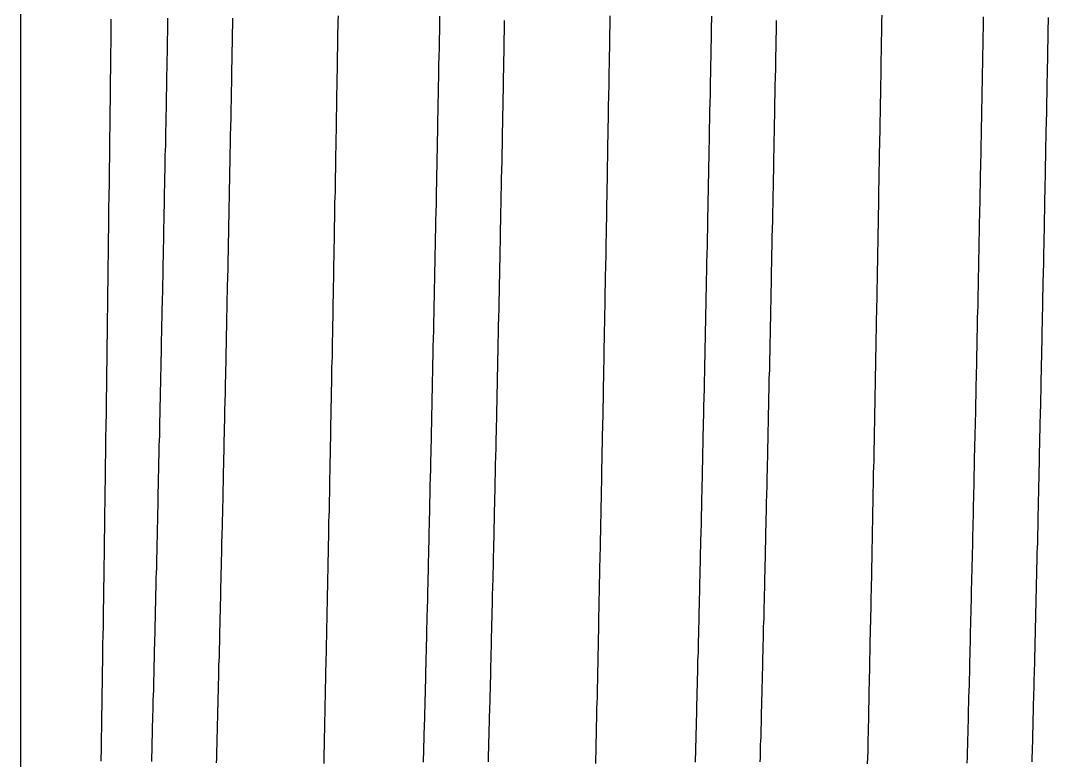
# Model space of a CAD drawing. Header units: millimetres. Extents: x 0 to 3800, y -67 to 2530.
# Drawn here: x 2223.99 to 2229.81, y 1452.78 to 1456.97 of the extents above; entities that cross this region are included whole.
import ezdxf

# ---------------------------------------------------------------- set-up
doc = ezdxf.new("R2010")
doc.units = ezdxf.units.MM
doc.layers.add('내부선 및 부속', color=4, linetype='Continuous')

msp = doc.modelspace()

# ---------------------------------------------------------------- linework, layer by layer
at = {"layer": '내부선 및 부속', "linetype": 'Continuous'}
msp.add_line((2223.9926, 1480.41), (2223.9926, 1449.6136), dxfattribs=at)
at = {"layer": '내부선 및 부속', "linetype": 'Continuous', "flags": 128}
for points in [[(2228.7906, 1452.7588), (2228.7916, 1452.7938), (2228.7926, 1452.8298), (2228.7926, 1452.8648), (2228.7936, 1452.8998), (2228.7946, 1452.9348), (2228.7956, 1452.9698), (2228.7966, 1453.0048), (2228.7966, 1453.0398), (2228.7976, 1453.0748), (2228.7986, 1453.1098), (2228.7996, 1453.1448), (2228.7996, 1453.1798), (2228.8006, 1453.2148), (2228.8016, 1453.2498), (2228.8026, 1453.2848), (2228.8026, 1453.3198), (2228.8036, 1453.3548), (2228.8046, 1453.3898), (2228.8056, 1453.4248), (2228.8056, 1453.4598), (2228.8066, 1453.4948), (2228.8076, 1453.5298), (2228.8086, 1453.5648), (2228.8086, 1453.5998), (2228.8096, 1453.6348), (2228.8106, 1453.6698), (2228.8106, 1453.7058), (2228.8116, 1453.7408), (2228.8126, 1453.7758), (2228.8136, 1453.8108), (2228.8136, 1453.8458), (2228.8146, 1453.8808), (2228.8156, 1453.9158), (2228.8156, 1453.9508), (2228.8166, 1453.9858), (2228.8176, 1454.0208), (2228.8186, 1454.0558), (2228.8186, 1454.0908), (2228.8196, 1454.1258), (2228.8206, 1454.1608), (2228.8206, 1454.1958), (2228.8216, 1454.2308), (2228.8226, 1454.2658), (2228.8226, 1454.3008), (2228.8236, 1454.3358), (2228.8246, 1454.3708), (2228.8246, 1454.4058), (2228.8256, 1454.4408), (2228.8266, 1454.4758), (2228.8276, 1454.5108), (2228.8276, 1454.5458), (2228.8286, 1454.5818), (2228.8296, 1454.6168), (2228.8296, 1454.6518), (2228.8306, 1454.6868), (2228.8316, 1454.7218), (2228.8316, 1454.7568), (2228.8326, 1454.7918), (2228.8336, 1454.8268), (2228.8336, 1454.8618), (2228.8346, 1454.8968), (2228.8356, 1454.9318), (2228.8356, 1454.9668), (2228.8366, 1455.0018), (2228.8376, 1455.0368), (2228.8376, 1455.0718), (2228.8386, 1455.1068), (2228.8396, 1455.1418), (2228.8396, 1455.1768), (2228.8406, 1455.2118), (2228.8406, 1455.2468), (2228.8416, 1455.2818), (2228.8426, 1455.3168), (2228.8426, 1455.3518), (2228.8436, 1455.3868), (2228.8446, 1455.4228), (2228.8446, 1455.4578), (2228.8456, 1455.4928), (2228.8466, 1455.5278), (2228.8466, 1455.5628), (2228.8476, 1455.5978), (2228.8476, 1455.5978), (2228.8486, 1455.6328), (2228.8486, 1455.6678), (2228.8496, 1455.7028), (2228.8496, 1455.7378), (2228.8506, 1455.7728), (2228.8516, 1455.8078), (2228.8516, 1455.8428), (2228.8526, 1455.8778), (2228.8536, 1455.9128), (2228.8536, 1455.9478), (2228.8546, 1455.9828), (2228.8546, 1456.0178), (2228.8556, 1456.0528), (2228.8566, 1456.0878), (2228.8566, 1456.1228), (2228.8576, 1456.1578), (2228.8586, 1456.1928), (2228.8586, 1456.2278), (2228.8596, 1456.2638), (2228.8596, 1456.2988), (2228.8606, 1456.3338), (2228.8616, 1456.3688), (2228.8616, 1456.4038), (2228.8626, 1456.4388), (2228.8636, 1456.4738), (2228.8636, 1456.5088), (2228.8646, 1456.5438), (2228.8646, 1456.5788), (2228.8656, 1456.6138), (2228.8666, 1456.6488), (2228.8666, 1456.6838), (2228.8676, 1456.7188), (2228.8676, 1456.7538), (2228.8686, 1456.7888), (2228.8696, 1456.8238), (2228.8696, 1456.8588), (2228.8706, 1456.8938), (2228.8706, 1456.9288), (2228.8716, 1456.9638), (2228.8726, 1456.9988)], [(2224.5046, 1456.9768), (2224.5046, 1456.9518), (2224.5046, 1456.9268), (2224.5036, 1456.9018), (2224.5036, 1456.8768), (2224.5036, 1456.8518), (2224.5036, 1456.8268), (2224.5026, 1456.8018), (2224.5026, 1456.7768), (2224.5026, 1456.7518), (2224.5016, 1456.7268), (2224.5016, 1456.7018), (2224.5016, 1456.6768), (2224.5006, 1456.6518), (2224.5006, 1456.6268), (2224.5006, 1456.6018), (2224.5006, 1456.5768), (2224.4996, 1456.5518), (2224.4996, 1456.5268), (2224.4996, 1456.5008), (2224.4986, 1456.4758), (2224.4986, 1456.4508), (2224.4986, 1456.4258), (2224.4976, 1456.4008), (2224.4976, 1456.3758), (2224.4976, 1456.3508), (2224.4966, 1456.3258), (2224.4966, 1456.3008), (2224.4966, 1456.2758), (2224.4966, 1456.2508), (2224.4966, 1456.2508), (2224.4956, 1456.2258), (2224.4956, 1456.2008), (2224.4956, 1456.1758), (2224.4946, 1456.1508), (2224.4946, 1456.1258), (2224.4946, 1456.1008), (2224.4936, 1456.0758), (2224.4936, 1456.0508), (2224.4936, 1456.0258), (2224.4926, 1456.0008), (2224.4926, 1455.9758), (2224.4926, 1455.9508), (2224.4916, 1455.9258), (2224.4916, 1455.9008), (2224.4916, 1455.8758), (2224.4916, 1455.8508), (2224.4906, 1455.8258), (2224.4906, 1455.8008), (2224.4906, 1455.7758), (2224.4896, 1455.7508), (2224.4896, 1455.7258), (2224.4896, 1455.7008), (2224.4886, 1455.6758), (2224.4886, 1455.6508), (2224.4886, 1455.6258), (2224.4876, 1455.6008), (2224.4876, 1455.5758), (2224.4876, 1455.5508), (2224.4866, 1455.5258), (2224.4866, 1455.5008), (2224.4866, 1455.4758), (2224.4856, 1455.4508), (2224.4856, 1455.4258), (2224.4856, 1455.4008), (2224.4846, 1455.3758), (2224.4846, 1455.3508), (2224.4846, 1455.3258), (2224.4836, 1455.3008), (2224.4836, 1455.2758), (2224.4836, 1455.2508), (2224.4826, 1455.2258), (2224.4826, 1455.2008), (2224.4826, 1455.1758), (2224.4816, 1455.1508), (2224.4816, 1455.1258), (2224.4816, 1455.1008), (2224.4806, 1455.0758), (2224.4806, 1455.0508), (2224.4806, 1455.0248), (2224.4796, 1454.9998), (2224.4796, 1454.9748), (2224.4796, 1454.9498), (2224.4786, 1454.9248), (2224.4786, 1454.8998), (2224.4786, 1454.8748), (2224.4776, 1454.8498), (2224.4776, 1454.8248), (2224.4776, 1454.7998), (2224.4766, 1454.7748), (2224.4766, 1454.7498), (2224.4766, 1454.7248), (2224.4756, 1454.6998), (2224.4756, 1454.6748), (2224.4756, 1454.6498), (2224.4746, 1454.6248), (2224.4746, 1454.5998), (2224.4746, 1454.5748), (2224.4736, 1454.5498), (2224.4736, 1454.5248), (2224.4736, 1454.4998), (2224.4726, 1454.4748), (2224.4726, 1454.4498), (2224.4726, 1454.4248), (2224.4716, 1454.3998), (2224.4716, 1454.3748), (2224.4716, 1454.3498), (2224.4706, 1454.3248), (2224.4706, 1454.2998), (2224.4706, 1454.2748), (2224.4696, 1454.2498), (2224.4696, 1454.2248), (2224.4686, 1454.1998), (2224.4686, 1454.1748), (2224.4686, 1454.1498), (2224.4676, 1454.1248), (2224.4676, 1454.0998), (2224.4676, 1454.0748), (2224.4666, 1454.0498), (2224.4666, 1454.0248), (2224.4666, 1453.9998), (2224.4656, 1453.9748), (2224.4656, 1453.9498), (2224.4656, 1453.9248), (2224.4646, 1453.8998), (2224.4646, 1453.8748), (2224.4636, 1453.8498), (2224.4636, 1453.8248), (2224.4636, 1453.7998), (2224.4626, 1453.7748), (2224.4626, 1453.7498), (2224.4626, 1453.7498), (2224.4626, 1453.7248), (2224.4616, 1453.6998), (2224.4616, 1453.6748), (2224.4606, 1453.6498), (2224.4606, 1453.6248), (2224.4606, 1453.5998), (2224.4596, 1453.5748), (2224.4596, 1453.5498), (2224.4596, 1453.5238), (2224.4586, 1453.4988), (2224.4586, 1453.4738), (2224.4576, 1453.4488), (2224.4576, 1453.4238), (2224.4576, 1453.3988), (2224.4566, 1453.3738), (2224.4566, 1453.3488), (2224.4566, 1453.3238), (2224.4556, 1453.2988), (2224.4556, 1453.2738), (2224.4546, 1453.2488), (2224.4546, 1453.2238), (2224.4546, 1453.1988), (2224.4536, 1453.1738), (2224.4536, 1453.1488), (2224.4526, 1453.1238), (2224.4526, 1453.0988), (2224.4526, 1453.0738), (2224.4516, 1453.0488), (2224.4516, 1453.0238), (2224.4506, 1452.9988), (2224.4506, 1452.9738), (2224.4506, 1452.9488), (2224.4496, 1452.9238), (2224.4496, 1452.8988), (2224.4486, 1452.8738), (2224.4486, 1452.8488), (2224.4486, 1452.8238), (2224.4476, 1452.7988), (2224.4476, 1452.7738)], [(2224.7356, 1452.7728), (2224.7366, 1452.8018), (2224.7376, 1452.8308), (2224.7376, 1452.8598), (2224.7386, 1452.8888), (2224.7396, 1452.9178), (2224.7406, 1452.9458), (2224.7406, 1452.9748), (2224.7416, 1453.0038), (2224.7426, 1453.0328), (2224.7436, 1453.0618), (2224.7436, 1453.0908), (2224.7446, 1453.1188), (2224.7456, 1453.1478), (2224.7466, 1453.1768), (2224.7466, 1453.2058), (2224.7476, 1453.2348), (2224.7486, 1453.2638), (2224.7496, 1453.2918), (2224.7496, 1453.3208), (2224.7506, 1453.3498), (2224.7516, 1453.3788), (2224.7516, 1453.4078), (2224.7526, 1453.4368), (2224.7536, 1453.4648), (2224.7546, 1453.4938), (2224.7546, 1453.5228), (2224.7556, 1453.5518), (2224.7566, 1453.5808), (2224.7566, 1453.6098), (2224.7576, 1453.6378), (2224.7586, 1453.6668), (2224.7586, 1453.6958), (2224.7596, 1453.7248), (2224.7606, 1453.7538), (2224.7606, 1453.7828), (2224.7616, 1453.8108), (2224.7626, 1453.8398), (2224.7636, 1453.8688), (2224.7636, 1453.8978), (2224.7646, 1453.9268), (2224.7656, 1453.9558), (2224.7656, 1453.9838), (2224.7666, 1454.0128), (2224.7676, 1454.0418), (2224.7676, 1454.0708), (2224.7686, 1454.0998), (2224.7696, 1454.1288), (2224.7696, 1454.1568), (2224.7706, 1454.1858), (2224.7716, 1454.2148), (2224.7716, 1454.2438), (2224.7726, 1454.2728), (2224.7726, 1454.3018), (2224.7736, 1454.3298), (2224.7746, 1454.3588), (2224.7746, 1454.3878), (2224.7756, 1454.4168), (2224.7766, 1454.4458), (2224.7766, 1454.4748), (2224.7776, 1454.5028), (2224.7786, 1454.5318), (2224.7786, 1454.5608), (2224.7796, 1454.5898), (2224.7806, 1454.6188), (2224.7806, 1454.6478), (2224.7816, 1454.6768), (2224.7816, 1454.7048), (2224.7826, 1454.7338), (2224.7836, 1454.7628), (2224.7836, 1454.7918), (2224.7846, 1454.8208), (2224.7856, 1454.8498), (2224.7856, 1454.8778), (2224.7866, 1454.9068), (2224.7866, 1454.9358), (2224.7876, 1454.9648), (2224.7886, 1454.9938), (2224.7886, 1455.0228), (2224.7896, 1455.0508), (2224.7906, 1455.0798), (2224.7906, 1455.1088), (2224.7916, 1455.1378), (2224.7916, 1455.1668), (2224.7926, 1455.1958), (2224.7936, 1455.2238), (2224.7936, 1455.2528), (2224.7946, 1455.2818), (2224.7946, 1455.3108), (2224.7956, 1455.3398), (2224.7966, 1455.3688), (2224.7966, 1455.3968), (2224.7976, 1455.4258), (2224.7976, 1455.4548), (2224.7986, 1455.4838), (2224.7996, 1455.5128), (2224.7996, 1455.5418), (2224.8006, 1455.5698), (2224.8006, 1455.5988), (2224.8016, 1455.6278), (2224.8016, 1455.6278), (2224.8016, 1455.6568), (2224.8026, 1455.6858), (2224.8036, 1455.7148), (2224.8036, 1455.7428), (2224.8046, 1455.7718), (2224.8046, 1455.8008), (2224.8056, 1455.8298), (2224.8066, 1455.8588), (2224.8066, 1455.8878), (2224.8076, 1455.9158), (2224.8076, 1455.9448), (2224.8086, 1455.9738), (2224.8086, 1456.0028), (2224.8096, 1456.0318), (2224.8106, 1456.0608), (2224.8106, 1456.0888), (2224.8116, 1456.1178), (2224.8116, 1456.1468), (2224.8126, 1456.1758), (2224.8126, 1456.2048), (2224.8136, 1456.2338), (2224.8146, 1456.2618), (2224.8146, 1456.2908), (2224.8156, 1456.3198), (2224.8156, 1456.3488), (2224.8166, 1456.3778), (2224.8166, 1456.4068), (2224.8176, 1456.4358), (2224.8186, 1456.4638), (2224.8186, 1456.4928), (2224.8196, 1456.5218), (2224.8196, 1456.5508), (2224.8206, 1456.5798), (2224.8206, 1456.6088), (2224.8216, 1456.6368), (2224.8216, 1456.6658), (2224.8226, 1456.6948), (2224.8236, 1456.7238), (2224.8236, 1456.7528), (2224.8246, 1456.7818), (2224.8246, 1456.8098), (2224.8256, 1456.8388), (2224.8256, 1456.8678), (2224.8266, 1456.8968), (2224.8266, 1456.9258), (2224.8276, 1456.9548), (2224.8276, 1456.9828)], [(2225.1026, 1452.7638), (2225.1036, 1452.7898), (2225.1036, 1452.8148), (2225.1046, 1452.8398), (2225.1056, 1452.8648), (2225.1056, 1452.8898), (2225.1066, 1452.9148), (2225.1076, 1452.9398), (2225.1076, 1452.9648), (2225.1086, 1452.9898), (2225.1096, 1453.0158), (2225.1096, 1453.0408), (2225.1106, 1453.0658), (2225.1116, 1453.0908), (2225.1116, 1453.1158), (2225.1126, 1453.1408), (2225.1136, 1453.1658), (2225.1136, 1453.1908), (2225.1146, 1453.2158), (2225.1156, 1453.2418), (2225.1156, 1453.2668), (2225.1166, 1453.2918), (2225.1166, 1453.3168), (2225.1176, 1453.3418), (2225.1186, 1453.3668), (2225.1186, 1453.3918), (2225.1196, 1453.4168), (2225.1206, 1453.4418), (2225.1206, 1453.4668), (2225.1216, 1453.4928), (2225.1216, 1453.5178), (2225.1226, 1453.5428), (2225.1236, 1453.5678), (2225.1236, 1453.5928), (2225.1246, 1453.6178), (2225.1246, 1453.6428), (2225.1256, 1453.6678), (2225.1266, 1453.6928), (2225.1266, 1453.7188), (2225.1276, 1453.7438), (2225.1276, 1453.7688), (2225.1286, 1453.7938), (2225.1296, 1453.8188), (2225.1296, 1453.8438), (2225.1306, 1453.8688), (2225.1306, 1453.8938), (2225.1316, 1453.9188), (2225.1326, 1453.9448), (2225.1326, 1453.9698), (2225.1336, 1453.9948), (2225.1336, 1454.0198), (2225.1346, 1454.0448), (2225.1346, 1454.0698), (2225.1356, 1454.0948), (2225.1366, 1454.1198), (2225.1366, 1454.1448), (2225.1376, 1454.1708), (2225.1376, 1454.1958), (2225.1386, 1454.2208), (2225.1396, 1454.2458), (2225.1396, 1454.2708), (2225.1406, 1454.2958), (2225.1406, 1454.3208), (2225.1416, 1454.3458), (2225.1416, 1454.3708), (2225.1426, 1454.3968), (2225.1426, 1454.4218), (2225.1436, 1454.4468), (2225.1446, 1454.4718), (2225.1446, 1454.4968), (2225.1456, 1454.5218), (2225.1456, 1454.5468), (2225.1466, 1454.5718), (2225.1466, 1454.5968), (2225.1476, 1454.6228), (2225.1476, 1454.6478), (2225.1486, 1454.6728), (2225.1496, 1454.6978), (2225.1496, 1454.7228), (2225.1506, 1454.7478), (2225.1506, 1454.7728), (2225.1506, 1454.7728), (2225.1516, 1454.7978), (2225.1516, 1454.8228), (2225.1526, 1454.8478), (2225.1526, 1454.8738), (2225.1536, 1454.8988), (2225.1536, 1454.9238), (2225.1546, 1454.9488), (2225.1556, 1454.9738), (2225.1556, 1454.9988), (2225.1566, 1455.0238), (2225.1566, 1455.0488), (2225.1576, 1455.0738), (2225.1576, 1455.0998), (2225.1586, 1455.1248), (2225.1586, 1455.1498), (2225.1596, 1455.1748), (2225.1596, 1455.1998), (2225.1606, 1455.2248), (2225.1606, 1455.2498), (2225.1616, 1455.2748), (2225.1616, 1455.2998), (2225.1626, 1455.3258), (2225.1626, 1455.3508), (2225.1636, 1455.3758), (2225.1636, 1455.4008), (2225.1646, 1455.4258), (2225.1656, 1455.4508), (2225.1656, 1455.4758), (2225.1666, 1455.5008), (2225.1666, 1455.5258), (2225.1676, 1455.5518), (2225.1676, 1455.5768), (2225.1686, 1455.6018), (2225.1686, 1455.6268), (2225.1696, 1455.6518), (2225.1696, 1455.6768), (2225.1706, 1455.7018), (2225.1706, 1455.7268), (2225.1716, 1455.7518), (2225.1716, 1455.7778), (2225.1726, 1455.8028), (2225.1726, 1455.8278), (2225.1736, 1455.8528), (2225.1736, 1455.8778), (2225.1746, 1455.9028), (2225.1746, 1455.9278), (2225.1756, 1455.9528), (2225.1756, 1455.9778), (2225.1766, 1456.0038), (2225.1766, 1456.0288), (2225.1776, 1456.0538), (2225.1776, 1456.0788), (2225.1786, 1456.1038), (2225.1786, 1456.1288), (2225.1796, 1456.1538), (2225.1796, 1456.1788), (2225.1806, 1456.2038), (2225.1806, 1456.2298), (2225.1816, 1456.2548), (2225.1816, 1456.2798), (2225.1826, 1456.3048), (2225.1826, 1456.3298), (2225.1836, 1456.3548), (2225.1836, 1456.3798), (2225.1846, 1456.4048), (2225.1846, 1456.4298), (2225.1856, 1456.4558), (2225.1856, 1456.4808), (2225.1866, 1456.5058), (2225.1866, 1456.5308), (2225.1876, 1456.5558), (2225.1876, 1456.5808), (2225.1886, 1456.6058), (2225.1886, 1456.6308), (2225.1886, 1456.6558), (2225.1896, 1456.6818), (2225.1896, 1456.7068), (2225.1906, 1456.7318), (2225.1906, 1456.7568), (2225.1916, 1456.7818), (2225.1916, 1456.8068), (2225.1926, 1456.8318), (2225.1926, 1456.8568), (2225.1936, 1456.8818), (2225.1936, 1456.9078), (2225.1946, 1456.9328), (2225.1946, 1456.9578), (2225.1956, 1456.9828)], [(2225.7116, 1452.7608), (2225.7116, 1452.7918), (2225.7126, 1452.8238), (2225.7136, 1452.8548), (2225.7136, 1452.8858), (2225.7146, 1452.9168), (2225.7156, 1452.9478), (2225.7156, 1452.9788), (2225.7166, 1453.0098), (2225.7176, 1453.0408), (2225.7176, 1453.0728), (2225.7186, 1453.1038), (2225.7196, 1453.1348), (2225.7196, 1453.1658), (2225.7206, 1453.1968), (2225.7216, 1453.2278), (2225.7216, 1453.2588), (2225.7226, 1453.2898), (2225.7236, 1453.3218), (2225.7236, 1453.3528), (2225.7246, 1453.3838), (2225.7256, 1453.4148), (2225.7256, 1453.4458), (2225.7266, 1453.4768), (2225.7276, 1453.5078), (2225.7276, 1453.5398), (2225.7286, 1453.5708), (2225.7296, 1453.6018), (2225.7296, 1453.6328), (2225.7306, 1453.6638), (2225.7316, 1453.6948), (2225.7316, 1453.7258), (2225.7326, 1453.7568), (2225.7326, 1453.7888), (2225.7336, 1453.8198), (2225.7346, 1453.8508), (2225.7346, 1453.8818), (2225.7356, 1453.9128), (2225.7366, 1453.9438), (2225.7366, 1453.9748), (2225.7376, 1454.0058), (2225.7386, 1454.0378), (2225.7386, 1454.0688), (2225.7396, 1454.0998), (2225.7396, 1454.1308), (2225.7406, 1454.1618), (2225.7416, 1454.1928), (2225.7416, 1454.2238), (2225.7426, 1454.2558), (2225.7436, 1454.2868), (2225.7436, 1454.3178), (2225.7446, 1454.3488), (2225.7446, 1454.3798), (2225.7456, 1454.4108), (2225.7466, 1454.4418), (2225.7466, 1454.4728), (2225.7476, 1454.5048), (2225.7476, 1454.5358), (2225.7486, 1454.5668), (2225.7496, 1454.5978), (2225.7496, 1454.6288), (2225.7506, 1454.6598), (2225.7506, 1454.6908), (2225.7516, 1454.7218), (2225.7526, 1454.7538), (2225.7526, 1454.7848), (2225.7536, 1454.8158), (2225.7536, 1454.8158), (2225.7536, 1454.8468), (2225.7546, 1454.8778), (2225.7556, 1454.9088), (2225.7556, 1454.9398), (2225.7566, 1454.9718), (2225.7566, 1455.0028), (2225.7576, 1455.0338), (2225.7586, 1455.0648), (2225.7586, 1455.0958), (2225.7596, 1455.1268), (2225.7596, 1455.1578), (2225.7606, 1455.1888), (2225.7606, 1455.2208), (2225.7616, 1455.2518), (2225.7626, 1455.2828), (2225.7626, 1455.3138), (2225.7636, 1455.3448), (2225.7636, 1455.3758), (2225.7646, 1455.4068), (2225.7646, 1455.4388), (2225.7656, 1455.4698), (2225.7666, 1455.5008), (2225.7666, 1455.5318), (2225.7676, 1455.5628), (2225.7676, 1455.5938), (2225.7686, 1455.6248), (2225.7686, 1455.6558), (2225.7696, 1455.6878), (2225.7706, 1455.7188), (2225.7706, 1455.7498), (2225.7716, 1455.7808), (2225.7716, 1455.8118), (2225.7726, 1455.8428), (2225.7726, 1455.8738), (2225.7736, 1455.9058), (2225.7736, 1455.9368), (2225.7746, 1455.9678), (2225.7756, 1455.9988), (2225.7756, 1456.0298), (2225.7766, 1456.0608), (2225.7766, 1456.0918), (2225.7776, 1456.1228), (2225.7776, 1456.1548), (2225.7786, 1456.1858), (2225.7786, 1456.2168), (2225.7796, 1456.2478), (2225.7806, 1456.2788), (2225.7806, 1456.3098), (2225.7816, 1456.3408), (2225.7816, 1456.3718), (2225.7826, 1456.4038), (2225.7826, 1456.4348), (2225.7836, 1456.4658), (2225.7836, 1456.4968), (2225.7846, 1456.5278), (2225.7846, 1456.5588), (2225.7856, 1456.5898), (2225.7856, 1456.6218), (2225.7866, 1456.6528), (2225.7876, 1456.6838), (2225.7876, 1456.7148), (2225.7886, 1456.7458), (2225.7886, 1456.7768), (2225.7896, 1456.8078), (2225.7896, 1456.8388), (2225.7906, 1456.8708), (2225.7906, 1456.9018), (2225.7916, 1456.9328), (2225.7916, 1456.9638), (2225.7926, 1456.9948)], [(2226.2756, 1452.7688), (2226.2756, 1452.7928), (2226.2766, 1452.8168), (2226.2776, 1452.8408), (2226.2776, 1452.8648), (2226.2786, 1452.8888), (2226.2796, 1452.9118), (2226.2796, 1452.9358), (2226.2806, 1452.9598), (2226.2806, 1452.9838), (2226.2816, 1453.0078), (2226.2826, 1453.0318), (2226.2826, 1453.0558), (2226.2836, 1453.0788), (2226.2846, 1453.1028), (2226.2846, 1453.1268), (2226.2856, 1453.1508), (2226.2856, 1453.1748), (2226.2866, 1453.1988), (2226.2876, 1453.2228), (2226.2876, 1453.2458), (2226.2886, 1453.2698), (2226.2886, 1453.2938), (2226.2896, 1453.3178), (2226.2906, 1453.3418), (2226.2906, 1453.3658), (2226.2916, 1453.3898), (2226.2916, 1453.4128), (2226.2926, 1453.4368), (2226.2936, 1453.4608), (2226.2936, 1453.4848), (2226.2946, 1453.5088), (2226.2946, 1453.5328), (2226.2956, 1453.5568), (2226.2956, 1453.5808), (2226.2966, 1453.6038), (2226.2976, 1453.6278), (2226.2976, 1453.6518), (2226.2986, 1453.6758), (2226.2986, 1453.6998), (2226.2996, 1453.7238), (2226.2996, 1453.7478), (2226.3006, 1453.7708), (2226.3016, 1453.7948), (2226.3016, 1453.8188), (2226.3026, 1453.8428), (2226.3026, 1453.8668), (2226.3036, 1453.8908), (2226.3036, 1453.9148), (2226.3046, 1453.9378), (2226.3056, 1453.9618), (2226.3056, 1453.9858), (2226.3066, 1454.0098), (2226.3066, 1454.0338), (2226.3076, 1454.0578), (2226.3076, 1454.0818), (2226.3086, 1454.1048), (2226.3086, 1454.1288), (2226.3096, 1454.1528), (2226.3106, 1454.1768), (2226.3106, 1454.2008), (2226.3116, 1454.2248), (2226.3116, 1454.2488), (2226.3126, 1454.2728), (2226.3126, 1454.2958), (2226.3136, 1454.3198), (2226.3136, 1454.3438), (2226.3146, 1454.3678), (2226.3146, 1454.3918), (2226.3156, 1454.4158), (2226.3156, 1454.4398), (2226.3166, 1454.4628), (2226.3166, 1454.4868), (2226.3176, 1454.5108), (2226.3186, 1454.5348), (2226.3186, 1454.5348), (2226.3186, 1454.5588), (2226.3196, 1454.5828), (2226.3196, 1454.6068), (2226.3206, 1454.6298), (2226.3206, 1454.6538), (2226.3216, 1454.6778), (2226.3216, 1454.7018), (2226.3226, 1454.7258), (2226.3226, 1454.7498), (2226.3236, 1454.7738), (2226.3236, 1454.7968), (2226.3246, 1454.8208), (2226.3246, 1454.8448), (2226.3256, 1454.8688), (2226.3256, 1454.8928), (2226.3266, 1454.9168), (2226.3266, 1454.9408), (2226.3276, 1454.9648), (2226.3276, 1454.9878), (2226.3286, 1455.0118), (2226.3286, 1455.0358), (2226.3296, 1455.0598), (2226.3296, 1455.0838), (2226.3306, 1455.1078), (2226.3306, 1455.1318), (2226.3316, 1455.1548), (2226.3316, 1455.1788), (2226.3326, 1455.2028), (2226.3326, 1455.2268), (2226.3336, 1455.2508), (2226.3336, 1455.2748), (2226.3346, 1455.2988), (2226.3346, 1455.3218), (2226.3356, 1455.3458), (2226.3356, 1455.3698), (2226.3366, 1455.3938), (2226.3366, 1455.4178), (2226.3376, 1455.4418), (2226.3376, 1455.4658), (2226.3386, 1455.4888), (2226.3386, 1455.5128), (2226.3396, 1455.5368), (2226.3396, 1455.5608), (2226.3406, 1455.5848), (2226.3406, 1455.6088), (2226.3416, 1455.6328), (2226.3416, 1455.6568), (2226.3426, 1455.6798), (2226.3426, 1455.7038), (2226.3436, 1455.7278), (2226.3436, 1455.7518), (2226.3446, 1455.7758), (2226.3446, 1455.7998), (2226.3456, 1455.8238), (2226.3456, 1455.8468), (2226.3466, 1455.8708), (2226.3466, 1455.8948), (2226.3476, 1455.9188), (2226.3476, 1455.9428), (2226.3486, 1455.9668), (2226.3486, 1455.9908), (2226.3486, 1456.0138), (2226.3496, 1456.0378), (2226.3496, 1456.0618), (2226.3506, 1456.0858), (2226.3506, 1456.1098), (2226.3516, 1456.1338), (2226.3516, 1456.1578), (2226.3526, 1456.1818), (2226.3526, 1456.2048), (2226.3536, 1456.2288), (2226.3536, 1456.2528), (2226.3546, 1456.2768), (2226.3546, 1456.3008), (2226.3556, 1456.3248), (2226.3556, 1456.3488), (2226.3566, 1456.3718), (2226.3566, 1456.3958), (2226.3566, 1456.4198), (2226.3576, 1456.4438), (2226.3576, 1456.4678), (2226.3586, 1456.4918), (2226.3586, 1456.5158), (2226.3596, 1456.5388), (2226.3596, 1456.5628), (2226.3606, 1456.5868), (2226.3606, 1456.6108), (2226.3616, 1456.6348), (2226.3616, 1456.6588), (2226.3626, 1456.6828), (2226.3626, 1456.7068), (2226.3626, 1456.7298), (2226.3636, 1456.7538), (2226.3636, 1456.7778), (2226.3646, 1456.8018), (2226.3646, 1456.8258), (2226.3656, 1456.8498), (2226.3656, 1456.8738), (2226.3666, 1456.8968), (2226.3666, 1456.9208), (2226.3666, 1456.9208), (2226.3676, 1456.9448), (2226.3676, 1456.9688), (2226.3676, 1456.9928)], [(2226.6426, 1452.7698), (2226.6436, 1452.7938), (2226.6436, 1452.8178), (2226.6446, 1452.8418), (2226.6456, 1452.8658), (2226.6456, 1452.8898), (2226.6466, 1452.9138), (2226.6476, 1452.9368), (2226.6476, 1452.9608), (2226.6486, 1452.9848), (2226.6486, 1453.0088), (2226.6496, 1453.0328), (2226.6506, 1453.0568), (2226.6506, 1453.0808), (2226.6516, 1453.1048), (2226.6516, 1453.1278), (2226.6526, 1453.1518), (2226.6536, 1453.1758), (2226.6536, 1453.1998), (2226.6546, 1453.2238), (2226.6556, 1453.2478), (2226.6556, 1453.2718), (2226.6566, 1453.2948), (2226.6566, 1453.3188), (2226.6576, 1453.3428), (2226.6576, 1453.3668), (2226.6586, 1453.3908), (2226.6596, 1453.4148), (2226.6596, 1453.4388), (2226.6606, 1453.4618), (2226.6606, 1453.4858), (2226.6616, 1453.5098), (2226.6626, 1453.5338), (2226.6626, 1453.5578), (2226.6636, 1453.5818), (2226.6636, 1453.6058), (2226.6646, 1453.6288), (2226.6656, 1453.6528), (2226.6656, 1453.6768), (2226.6666, 1453.7008), (2226.6666, 1453.7248), (2226.6676, 1453.7488), (2226.6676, 1453.7728), (2226.6686, 1453.7958), (2226.6686, 1453.8198), (2226.6696, 1453.8438), (2226.6706, 1453.8678), (2226.6706, 1453.8918), (2226.6716, 1453.9158), (2226.6716, 1453.9398), (2226.6726, 1453.9638), (2226.6726, 1453.9868), (2226.6736, 1454.0108), (2226.6746, 1454.0348), (2226.6746, 1454.0588), (2226.6756, 1454.0828), (2226.6756, 1454.1068), (2226.6766, 1454.1308), (2226.6766, 1454.1538), (2226.6776, 1454.1778), (2226.6776, 1454.2018), (2226.6786, 1454.2258), (2226.6786, 1454.2498), (2226.6796, 1454.2738), (2226.6806, 1454.2978), (2226.6806, 1454.3208), (2226.6816, 1454.3448), (2226.6816, 1454.3688), (2226.6826, 1454.3928), (2226.6826, 1454.4168), (2226.6836, 1454.4408), (2226.6836, 1454.4648), (2226.6846, 1454.4878), (2226.6846, 1454.5118), (2226.6846, 1454.5118), (2226.6856, 1454.5358), (2226.6856, 1454.5598), (2226.6866, 1454.5838), (2226.6866, 1454.6078), (2226.6876, 1454.6318), (2226.6876, 1454.6558), (2226.6886, 1454.6788), (2226.6896, 1454.7028), (2226.6896, 1454.7268), (2226.6906, 1454.7508), (2226.6906, 1454.7748), (2226.6916, 1454.7988), (2226.6916, 1454.8228), (2226.6926, 1454.8458), (2226.6926, 1454.8698), (2226.6936, 1454.8938), (2226.6936, 1454.9178), (2226.6946, 1454.9418), (2226.6946, 1454.9658), (2226.6956, 1454.9898), (2226.6956, 1455.0128), (2226.6966, 1455.0368), (2226.6966, 1455.0608), (2226.6976, 1455.0848), (2226.6976, 1455.1088), (2226.6986, 1455.1328), (2226.6986, 1455.1568), (2226.6996, 1455.1798), (2226.6996, 1455.2038), (2226.7006, 1455.2278), (2226.7006, 1455.2518), (2226.7016, 1455.2758), (2226.7016, 1455.2998), (2226.7026, 1455.3238), (2226.7026, 1455.3478), (2226.7036, 1455.3708), (2226.7036, 1455.3948), (2226.7046, 1455.4188), (2226.7046, 1455.4428), (2226.7056, 1455.4668), (2226.7056, 1455.4908), (2226.7066, 1455.5148), (2226.7066, 1455.5378), (2226.7076, 1455.5618), (2226.7076, 1455.5858), (2226.7086, 1455.6098), (2226.7086, 1455.6338), (2226.7096, 1455.6578), (2226.7096, 1455.6818), (2226.7106, 1455.7048), (2226.7106, 1455.7288), (2226.7116, 1455.7528), (2226.7116, 1455.7768), (2226.7116, 1455.8008), (2226.7126, 1455.8248), (2226.7126, 1455.8488), (2226.7136, 1455.8728), (2226.7136, 1455.8958), (2226.7146, 1455.9198), (2226.7146, 1455.9438), (2226.7156, 1455.9678), (2226.7156, 1455.9918), (2226.7166, 1456.0158), (2226.7166, 1456.0398), (2226.7176, 1456.0628), (2226.7176, 1456.0868), (2226.7186, 1456.1108), (2226.7186, 1456.1348), (2226.7196, 1456.1588), (2226.7196, 1456.1828), (2226.7206, 1456.2068), (2226.7206, 1456.2298), (2226.7216, 1456.2538), (2226.7216, 1456.2778), (2226.7216, 1456.3018), (2226.7226, 1456.3258), (2226.7226, 1456.3498), (2226.7236, 1456.3738), (2226.7236, 1456.3978), (2226.7246, 1456.4208), (2226.7246, 1456.4448), (2226.7256, 1456.4688), (2226.7256, 1456.4928), (2226.7266, 1456.5168), (2226.7266, 1456.5408), (2226.7276, 1456.5648), (2226.7276, 1456.5878), (2226.7276, 1456.6118), (2226.7286, 1456.6358), (2226.7286, 1456.6598), (2226.7296, 1456.6838), (2226.7296, 1456.7078), (2226.7306, 1456.7318), (2226.7306, 1456.7548), (2226.7316, 1456.7788), (2226.7316, 1456.8028), (2226.7326, 1456.8268), (2226.7326, 1456.8508), (2226.7326, 1456.8748), (2226.7336, 1456.8988), (2226.7336, 1456.8988), (2226.7336, 1456.9228), (2226.7346, 1456.9458), (2226.7346, 1456.9698)], [(2227.2506, 1452.7608), (2227.2516, 1452.7918), (2227.2526, 1452.8238), (2227.2526, 1452.8548), (2227.2536, 1452.8858), (2227.2546, 1452.9168), (2227.2546, 1452.9478), (2227.2556, 1452.9788), (2227.2566, 1453.0098), (2227.2576, 1453.0408), (2227.2576, 1453.0728), (2227.2586, 1453.1038), (2227.2596, 1453.1348), (2227.2596, 1453.1658), (2227.2606, 1453.1968), (2227.2616, 1453.2278), (2227.2616, 1453.2588), (2227.2626, 1453.2898), (2227.2636, 1453.3218), (2227.2636, 1453.3528), (2227.2646, 1453.3838), (2227.2656, 1453.4148), (2227.2656, 1453.4458), (2227.2666, 1453.4768), (2227.2676, 1453.5078), (2227.2676, 1453.5398), (2227.2686, 1453.5708), (2227.2686, 1453.6018), (2227.2696, 1453.6328), (2227.2706, 1453.6638), (2227.2706, 1453.6948), (2227.2716, 1453.7258), (2227.2726, 1453.7568), (2227.2726, 1453.7888), (2227.2736, 1453.8198), (2227.2746, 1453.8508), (2227.2746, 1453.8818), (2227.2756, 1453.9128), (2227.2756, 1453.9438), (2227.2766, 1453.9748), (2227.2776, 1454.0058), (2227.2776, 1454.0378), (2227.2786, 1454.0688), (2227.2796, 1454.0998), (2227.2796, 1454.1308), (2227.2806, 1454.1618), (2227.2806, 1454.1928), (2227.2816, 1454.2238), (2227.2826, 1454.2558), (2227.2826, 1454.2868), (2227.2836, 1454.3178), (2227.2846, 1454.3488), (2227.2846, 1454.3798), (2227.2856, 1454.4108), (2227.2856, 1454.4418), (2227.2866, 1454.4728), (2227.2876, 1454.5048), (2227.2876, 1454.5358), (2227.2886, 1454.5668), (2227.2886, 1454.5978), (2227.2896, 1454.6288), (2227.2906, 1454.6598), (2227.2906, 1454.6908), (2227.2916, 1454.7218), (2227.2916, 1454.7538), (2227.2926, 1454.7848), (2227.2936, 1454.8158), (2227.2936, 1454.8158), (2227.2936, 1454.8468), (2227.2946, 1454.8778), (2227.2946, 1454.9088), (2227.2956, 1454.9398), (2227.2966, 1454.9718), (2227.2966, 1455.0028), (2227.2976, 1455.0338), (2227.2976, 1455.0648), (2227.2986, 1455.0958), (2227.2986, 1455.1268), (2227.2996, 1455.1578), (2227.3006, 1455.1888), (2227.3006, 1455.2208), (2227.3016, 1455.2518), (2227.3016, 1455.2828), (2227.3026, 1455.3138), (2227.3036, 1455.3448), (2227.3036, 1455.3758), (2227.3046, 1455.4068), (2227.3046, 1455.4388), (2227.3056, 1455.4698), (2227.3056, 1455.5008), (2227.3066, 1455.5318), (2227.3076, 1455.5628), (2227.3076, 1455.5938), (2227.3086, 1455.6248), (2227.3086, 1455.6558), (2227.3096, 1455.6878), (2227.3096, 1455.7188), (2227.3106, 1455.7498), (2227.3106, 1455.7808), (2227.3116, 1455.8118), (2227.3126, 1455.8428), (2227.3126, 1455.8738), (2227.3136, 1455.9058), (2227.3136, 1455.9368), (2227.3146, 1455.9678), (2227.3146, 1455.9988), (2227.3156, 1456.0298), (2227.3166, 1456.0608), (2227.3166, 1456.0918), (2227.3176, 1456.1228), (2227.3176, 1456.1548), (2227.3186, 1456.1858), (2227.3186, 1456.2168), (2227.3196, 1456.2478), (2227.3196, 1456.2788), (2227.3206, 1456.3098), (2227.3206, 1456.3408), (2227.3216, 1456.3718), (2227.3226, 1456.4038), (2227.3226, 1456.4348), (2227.3236, 1456.4658), (2227.3236, 1456.4968), (2227.3246, 1456.5278), (2227.3246, 1456.5588), (2227.3256, 1456.5898), (2227.3256, 1456.6218), (2227.3266, 1456.6528), (2227.3266, 1456.6838), (2227.3276, 1456.7148), (2227.3276, 1456.7458), (2227.3286, 1456.7768), (2227.3296, 1456.8078), (2227.3296, 1456.8388), (2227.3306, 1456.8708), (2227.3306, 1456.9018), (2227.3316, 1456.9328), (2227.3316, 1456.9638), (2227.3326, 1456.9948)], [(2227.8156, 1452.7688), (2227.8156, 1452.7928), (2227.8166, 1452.8168), (2227.8176, 1452.8408), (2227.8176, 1452.8648), (2227.8186, 1452.8888), (2227.8186, 1452.9118), (2227.8196, 1452.9358), (2227.8206, 1452.9598), (2227.8206, 1452.9838), (2227.8216, 1453.0078), (2227.8226, 1453.0318), (2227.8226, 1453.0558), (2227.8236, 1453.0788), (2227.8236, 1453.1028), (2227.8246, 1453.1268), (2227.8256, 1453.1508), (2227.8256, 1453.1748), (2227.8266, 1453.1988), (2227.8266, 1453.2228), (2227.8276, 1453.2458), (2227.8286, 1453.2698), (2227.8286, 1453.2938), (2227.8296, 1453.3178), (2227.8296, 1453.3418), (2227.8306, 1453.3658), (2227.8316, 1453.3898), (2227.8316, 1453.4128), (2227.8326, 1453.4368), (2227.8326, 1453.4608), (2227.8336, 1453.4848), (2227.8346, 1453.5088), (2227.8346, 1453.5328), (2227.8356, 1453.5568), (2227.8356, 1453.5808), (2227.8366, 1453.6038), (2227.8366, 1453.6278), (2227.8376, 1453.6518), (2227.8386, 1453.6758), (2227.8386, 1453.6998), (2227.8396, 1453.7238), (2227.8396, 1453.7478), (2227.8406, 1453.7708), (2227.8406, 1453.7948), (2227.8416, 1453.8188), (2227.8426, 1453.8428), (2227.8426, 1453.8668), (2227.8436, 1453.8908), (2227.8436, 1453.9148), (2227.8446, 1453.9378), (2227.8446, 1453.9618), (2227.8456, 1453.9858), (2227.8456, 1454.0098), (2227.8466, 1454.0338), (2227.8476, 1454.0578), (2227.8476, 1454.0818), (2227.8486, 1454.1048), (2227.8486, 1454.1288), (2227.8496, 1454.1528), (2227.8496, 1454.1768), (2227.8506, 1454.2008), (2227.8506, 1454.2248), (2227.8516, 1454.2488), (2227.8516, 1454.2728), (2227.8526, 1454.2958), (2227.8536, 1454.3198), (2227.8536, 1454.3438), (2227.8546, 1454.3678), (2227.8546, 1454.3918), (2227.8556, 1454.4158), (2227.8556, 1454.4398), (2227.8566, 1454.4628), (2227.8566, 1454.4868), (2227.8576, 1454.5108), (2227.8576, 1454.5348), (2227.8576, 1454.5348), (2227.8586, 1454.5588), (2227.8586, 1454.5828), (2227.8596, 1454.6068), (2227.8596, 1454.6298), (2227.8606, 1454.6538), (2227.8616, 1454.6778), (2227.8616, 1454.7018), (2227.8626, 1454.7258), (2227.8626, 1454.7498), (2227.8636, 1454.7738), (2227.8636, 1454.7968), (2227.8646, 1454.8208), (2227.8646, 1454.8448), (2227.8656, 1454.8688), (2227.8656, 1454.8928), (2227.8666, 1454.9168), (2227.8666, 1454.9408), (2227.8676, 1454.9648), (2227.8676, 1454.9878), (2227.8686, 1455.0118), (2227.8686, 1455.0358), (2227.8696, 1455.0598), (2227.8696, 1455.0838), (2227.8706, 1455.1078), (2227.8706, 1455.1318), (2227.8716, 1455.1548), (2227.8716, 1455.1788), (2227.8726, 1455.2028), (2227.8726, 1455.2268), (2227.8736, 1455.2508), (2227.8736, 1455.2748), (2227.8746, 1455.2988), (2227.8746, 1455.3218), (2227.8756, 1455.3458), (2227.8756, 1455.3698), (2227.8766, 1455.3938), (2227.8766, 1455.4178), (2227.8776, 1455.4418), (2227.8776, 1455.4658), (2227.8786, 1455.4888), (2227.8786, 1455.5128), (2227.8796, 1455.5368), (2227.8796, 1455.5608), (2227.8806, 1455.5848), (2227.8806, 1455.6088), (2227.8816, 1455.6328), (2227.8816, 1455.6568), (2227.8826, 1455.6798), (2227.8826, 1455.7038), (2227.8836, 1455.7278), (2227.8836, 1455.7518), (2227.8846, 1455.7758), (2227.8846, 1455.7998), (2227.8846, 1455.8238), (2227.8856, 1455.8468), (2227.8856, 1455.8708), (2227.8866, 1455.8948), (2227.8866, 1455.9188), (2227.8876, 1455.9428), (2227.8876, 1455.9668), (2227.8886, 1455.9908), (2227.8886, 1456.0138), (2227.8896, 1456.0378), (2227.8896, 1456.0618), (2227.8906, 1456.0858), (2227.8906, 1456.1098), (2227.8916, 1456.1338), (2227.8916, 1456.1578), (2227.8926, 1456.1818), (2227.8926, 1456.2048), (2227.8936, 1456.2288), (2227.8936, 1456.2528), (2227.8946, 1456.2768), (2227.8946, 1456.3008), (2227.8946, 1456.3248), (2227.8956, 1456.3488), (2227.8956, 1456.3718), (2227.8966, 1456.3958), (2227.8966, 1456.4198), (2227.8976, 1456.4438), (2227.8976, 1456.4678), (2227.8986, 1456.4918), (2227.8986, 1456.5158), (2227.8996, 1456.5388), (2227.8996, 1456.5628), (2227.9006, 1456.5868), (2227.9006, 1456.6108), (2227.9006, 1456.6348), (2227.9016, 1456.6588), (2227.9016, 1456.6828), (2227.9026, 1456.7068), (2227.9026, 1456.7298), (2227.9036, 1456.7538), (2227.9036, 1456.7778), (2227.9046, 1456.8018), (2227.9046, 1456.8258), (2227.9056, 1456.8498), (2227.9056, 1456.8738), (2227.9056, 1456.8968), (2227.9066, 1456.9208), (2227.9066, 1456.9208), (2227.9066, 1456.9448), (2227.9076, 1456.9688), (2227.9076, 1456.9928)], [(2228.1826, 1452.7698), (2228.1836, 1452.7938), (2228.1836, 1452.8178), (2228.1846, 1452.8418), (2228.1846, 1452.8658), (2228.1856, 1452.8898), (2228.1866, 1452.9138), (2228.1866, 1452.9378), (2228.1876, 1452.9608), (2228.1886, 1452.9848), (2228.1886, 1453.0088), (2228.1896, 1453.0328), (2228.1896, 1453.0568), (2228.1906, 1453.0808), (2228.1916, 1453.1048), (2228.1916, 1453.1278), (2228.1926, 1453.1518), (2228.1936, 1453.1758), (2228.1936, 1453.1998), (2228.1946, 1453.2238), (2228.1946, 1453.2478), (2228.1956, 1453.2718), (2228.1966, 1453.2948), (2228.1966, 1453.3188), (2228.1976, 1453.3428), (2228.1976, 1453.3668), (2228.1986, 1453.3908), (2228.1996, 1453.4148), (2228.1996, 1453.4388), (2228.2006, 1453.4618), (2228.2006, 1453.4858), (2228.2016, 1453.5098), (2228.2016, 1453.5338), (2228.2026, 1453.5578), (2228.2036, 1453.5818), (2228.2036, 1453.6058), (2228.2046, 1453.6288), (2228.2046, 1453.6528), (2228.2056, 1453.6768), (2228.2056, 1453.7008), (2228.2066, 1453.7248), (2228.2076, 1453.7488), (2228.2076, 1453.7728), (2228.2086, 1453.7958), (2228.2086, 1453.8198), (2228.2096, 1453.8438), (2228.2096, 1453.8678), (2228.2106, 1453.8918), (2228.2116, 1453.9158), (2228.2116, 1453.9398), (2228.2126, 1453.9638), (2228.2126, 1453.9868), (2228.2136, 1454.0108), (2228.2136, 1454.0348), (2228.2146, 1454.0588), (2228.2146, 1454.0828), (2228.2156, 1454.1068), (2228.2166, 1454.1308), (2228.2166, 1454.1538), (2228.2176, 1454.1778), (2228.2176, 1454.2018), (2228.2186, 1454.2258), (2228.2186, 1454.2498), (2228.2196, 1454.2738), (2228.2196, 1454.2978), (2228.2206, 1454.3208), (2228.2206, 1454.3448), (2228.2216, 1454.3688), (2228.2216, 1454.3928), (2228.2226, 1454.4168), (2228.2236, 1454.4408), (2228.2236, 1454.4648), (2228.2246, 1454.4878), (2228.2246, 1454.5118), (2228.2246, 1454.5118), (2228.2256, 1454.5358), (2228.2256, 1454.5598), (2228.2266, 1454.5838), (2228.2266, 1454.6078), (2228.2276, 1454.6318), (2228.2276, 1454.6558), (2228.2286, 1454.6788), (2228.2286, 1454.7028), (2228.2296, 1454.7268), (2228.2296, 1454.7508), (2228.2306, 1454.7748), (2228.2306, 1454.7988), (2228.2316, 1454.8228), (2228.2316, 1454.8458), (2228.2326, 1454.8698), (2228.2326, 1454.8938), (2228.2336, 1454.9178), (2228.2336, 1454.9418), (2228.2346, 1454.9658), (2228.2356, 1454.9898), (2228.2356, 1455.0128), (2228.2366, 1455.0368), (2228.2366, 1455.0608), (2228.2376, 1455.0848), (2228.2376, 1455.1088), (2228.2386, 1455.1328), (2228.2386, 1455.1568), (2228.2396, 1455.1798), (2228.2396, 1455.2038), (2228.2406, 1455.2278), (2228.2406, 1455.2518), (2228.2416, 1455.2758), (2228.2416, 1455.2998), (2228.2426, 1455.3238), (2228.2426, 1455.3478), (2228.2436, 1455.3708), (2228.2436, 1455.3948), (2228.2446, 1455.4188), (2228.2446, 1455.4428), (2228.2456, 1455.4668), (2228.2456, 1455.4908), (2228.2456, 1455.5148), (2228.2466, 1455.5378), (2228.2466, 1455.5618), (2228.2476, 1455.5858), (2228.2476, 1455.6098), (2228.2486, 1455.6338), (2228.2486, 1455.6578), (2228.2496, 1455.6818), (2228.2496, 1455.7048), (2228.2506, 1455.7288), (2228.2506, 1455.7528), (2228.2516, 1455.7768), (2228.2516, 1455.8008), (2228.2526, 1455.8248), (2228.2526, 1455.8488), (2228.2536, 1455.8728), (2228.2536, 1455.8958), (2228.2546, 1455.9198), (2228.2546, 1455.9438), (2228.2556, 1455.9678), (2228.2556, 1455.9918), (2228.2566, 1456.0158), (2228.2566, 1456.0398), (2228.2576, 1456.0628), (2228.2576, 1456.0868), (2228.2586, 1456.1108), (2228.2586, 1456.1348), (2228.2586, 1456.1588), (2228.2596, 1456.1828), (2228.2596, 1456.2068), (2228.2606, 1456.2298), (2228.2606, 1456.2538), (2228.2616, 1456.2778), (2228.2616, 1456.3018), (2228.2626, 1456.3258), (2228.2626, 1456.3498), (2228.2636, 1456.3738), (2228.2636, 1456.3978), (2228.2646, 1456.4208), (2228.2646, 1456.4448), (2228.2656, 1456.4688), (2228.2656, 1456.4928), (2228.2656, 1456.5168), (2228.2666, 1456.5408), (2228.2666, 1456.5648), (2228.2676, 1456.5878), (2228.2676, 1456.6118), (2228.2686, 1456.6358), (2228.2686, 1456.6598), (2228.2696, 1456.6838), (2228.2696, 1456.7078), (2228.2706, 1456.7318), (2228.2706, 1456.7548), (2228.2706, 1456.7788), (2228.2716, 1456.8028), (2228.2716, 1456.8268), (2228.2726, 1456.8508), (2228.2726, 1456.8748), (2228.2736, 1456.8988), (2228.2736, 1456.8988), (2228.2736, 1456.9228), (2228.2746, 1456.9458), (2228.2746, 1456.9698)], [(2229.3546, 1452.7618), (2229.3556, 1452.7968), (2229.3566, 1452.8308), (2229.3576, 1452.8648), (2229.3586, 1452.8988), (2229.3596, 1452.9328), (2229.3606, 1452.9668), (2229.3616, 1453.0008), (2229.3616, 1453.0348), (2229.3626, 1453.0688), (2229.3636, 1453.1028), (2229.3646, 1453.1368), (2229.3656, 1453.1708), (2229.3656, 1453.1708), (2229.3666, 1453.2058), (2229.3676, 1453.2398), (2229.3686, 1453.2738), (2229.3686, 1453.3078), (2229.3696, 1453.3418), (2229.3706, 1453.3758), (2229.3716, 1453.4098), (2229.3726, 1453.4438), (2229.3736, 1453.4778), (2229.3736, 1453.5118), (2229.3746, 1453.5458), (2229.3756, 1453.5808), (2229.3766, 1453.6148), (2229.3776, 1453.6488), (2229.3786, 1453.6828), (2229.3786, 1453.7168), (2229.3796, 1453.7508), (2229.3806, 1453.7848), (2229.3816, 1453.8188), (2229.3826, 1453.8528), (2229.3826, 1453.8868), (2229.3836, 1453.9208), (2229.3846, 1453.9558), (2229.3856, 1453.9898), (2229.3866, 1454.0238), (2229.3866, 1454.0578), (2229.3876, 1454.0918), (2229.3886, 1454.1258), (2229.3896, 1454.1598), (2229.3906, 1454.1938), (2229.3906, 1454.2278), (2229.3916, 1454.2618), (2229.3926, 1454.2958), (2229.3936, 1454.3298), (2229.3936, 1454.3648), (2229.3946, 1454.3988), (2229.3956, 1454.4328), (2229.3966, 1454.4668), (2229.3966, 1454.5008), (2229.3976, 1454.5348), (2229.3986, 1454.5688), (2229.3996, 1454.6028), (2229.3996, 1454.6368), (2229.4006, 1454.6708), (2229.4016, 1454.7048), (2229.4026, 1454.7398), (2229.4026, 1454.7738), (2229.4036, 1454.8078), (2229.4046, 1454.8418), (2229.4056, 1454.8758), (2229.4056, 1454.9098), (2229.4066, 1454.9438), (2229.4076, 1454.9778), (2229.4086, 1455.0118), (2229.4086, 1455.0458), (2229.4096, 1455.0798), (2229.4106, 1455.1148), (2229.4106, 1455.1488), (2229.4116, 1455.1828), (2229.4126, 1455.2168), (2229.4136, 1455.2508), (2229.4136, 1455.2848), (2229.4146, 1455.3188), (2229.4156, 1455.3528), (2229.4156, 1455.3868), (2229.4166, 1455.4208), (2229.4176, 1455.4548), (2229.4186, 1455.4898), (2229.4186, 1455.5238), (2229.4196, 1455.5578), (2229.4206, 1455.5918), (2229.4206, 1455.6258), (2229.4216, 1455.6598), (2229.4226, 1455.6938), (2229.4226, 1455.7278), (2229.4236, 1455.7618), (2229.4246, 1455.7958), (2229.4246, 1455.8298), (2229.4256, 1455.8648), (2229.4266, 1455.8988), (2229.4276, 1455.9328), (2229.4276, 1455.9668), (2229.4286, 1456.0008), (2229.4296, 1456.0348), (2229.4296, 1456.0688), (2229.4306, 1456.1028), (2229.4316, 1456.1368), (2229.4316, 1456.1708), (2229.4326, 1456.2048), (2229.4336, 1456.2398), (2229.4336, 1456.2738), (2229.4346, 1456.3078), (2229.4356, 1456.3418), (2229.4356, 1456.3758), (2229.4366, 1456.4098), (2229.4376, 1456.4438), (2229.4376, 1456.4778), (2229.4386, 1456.5118), (2229.4396, 1456.5458), (2229.4396, 1456.5798), (2229.4396, 1456.5798), (2229.4406, 1456.6148), (2229.4416, 1456.6488), (2229.4416, 1456.6828), (2229.4426, 1456.7168), (2229.4426, 1456.7508), (2229.4436, 1456.7848), (2229.4446, 1456.8188), (2229.4446, 1456.8528), (2229.4456, 1456.8868), (2229.4466, 1456.9208), (2229.4466, 1456.9548), (2229.4476, 1456.9898)], [(2229.7226, 1452.7708), (2229.7226, 1452.7988), (2229.7236, 1452.8258), (2229.7246, 1452.8538), (2229.7256, 1452.8808), (2229.7256, 1452.9088), (2229.7266, 1452.9358), (2229.7276, 1452.9638), (2229.7286, 1452.9918), (2229.7286, 1453.0188), (2229.7296, 1453.0468), (2229.7306, 1453.0738), (2229.7306, 1453.1018), (2229.7316, 1453.1288), (2229.7326, 1453.1568), (2229.7336, 1453.1838), (2229.7336, 1453.2118), (2229.7346, 1453.2398), (2229.7356, 1453.2668), (2229.7356, 1453.2948), (2229.7366, 1453.3218), (2229.7376, 1453.3498), (2229.7376, 1453.3768), (2229.7386, 1453.4048), (2229.7396, 1453.4318), (2229.7396, 1453.4598), (2229.7406, 1453.4868), (2229.7416, 1453.5148), (2229.7416, 1453.5428), (2229.7426, 1453.5698), (2229.7436, 1453.5978), (2229.7436, 1453.6248), (2229.7446, 1453.6528), (2229.7456, 1453.6798), (2229.7456, 1453.7078), (2229.7466, 1453.7348), (2229.7476, 1453.7628), (2229.7476, 1453.7908), (2229.7486, 1453.8178), (2229.7496, 1453.8458), (2229.7496, 1453.8728), (2229.7506, 1453.9008), (2229.7516, 1453.9278), (2229.7516, 1453.9558), (2229.7526, 1453.9828), (2229.7536, 1454.0108), (2229.7536, 1454.0388), (2229.7546, 1454.0658), (2229.7556, 1454.0938), (2229.7556, 1454.1208), (2229.7566, 1454.1488), (2229.7566, 1454.1758), (2229.7576, 1454.2038), (2229.7586, 1454.2308), (2229.7586, 1454.2588), (2229.7596, 1454.2858), (2229.7606, 1454.3138), (2229.7606, 1454.3418), (2229.7616, 1454.3688), (2229.7616, 1454.3968), (2229.7626, 1454.4238), (2229.7636, 1454.4518), (2229.7636, 1454.4788), (2229.7646, 1454.5068), (2229.7646, 1454.5338), (2229.7656, 1454.5618), (2229.7666, 1454.5898), (2229.7666, 1454.6168), (2229.7676, 1454.6448), (2229.7676, 1454.6718), (2229.7686, 1454.6998), (2229.7696, 1454.7268), (2229.7696, 1454.7548), (2229.7706, 1454.7818), (2229.7706, 1454.8098), (2229.7716, 1454.8378), (2229.7726, 1454.8648), (2229.7726, 1454.8928), (2229.7736, 1454.9198), (2229.7736, 1454.9478), (2229.7746, 1454.9748), (2229.7756, 1455.0028), (2229.7756, 1455.0298), (2229.7766, 1455.0578), (2229.7766, 1455.0858), (2229.7776, 1455.1128), (2229.7786, 1455.1408), (2229.7786, 1455.1678), (2229.7796, 1455.1958), (2229.7796, 1455.2228), (2229.7806, 1455.2508), (2229.7806, 1455.2508), (2229.7806, 1455.2778), (2229.7816, 1455.3058), (2229.7826, 1455.3328), (2229.7826, 1455.3608), (2229.7836, 1455.3888), (2229.7836, 1455.4158), (2229.7846, 1455.4438), (2229.7846, 1455.4708), (2229.7856, 1455.4988), (2229.7866, 1455.5258), (2229.7866, 1455.5538), (2229.7876, 1455.5808), (2229.7876, 1455.6088), (2229.7886, 1455.6368), (2229.7886, 1455.6638), (2229.7896, 1455.6918), (2229.7896, 1455.7188), (2229.7906, 1455.7468), (2229.7916, 1455.7738), (2229.7916, 1455.8018), (2229.7926, 1455.8288), (2229.7926, 1455.8568), (2229.7936, 1455.8848), (2229.7936, 1455.9118), (2229.7946, 1455.9398), (2229.7946, 1455.9668), (2229.7956, 1455.9948), (2229.7966, 1456.0218), (2229.7966, 1456.0498), (2229.7976, 1456.0768), (2229.7976, 1456.1048), (2229.7986, 1456.1328), (2229.7986, 1456.1598), (2229.7996, 1456.1878), (2229.7996, 1456.2148), (2229.8006, 1456.2428), (2229.8006, 1456.2698), (2229.8016, 1456.2978), (2229.8026, 1456.3248), (2229.8026, 1456.3528), (2229.8036, 1456.3808), (2229.8036, 1456.4078), (2229.8046, 1456.4358), (2229.8046, 1456.4628), (2229.8056, 1456.4908), (2229.8056, 1456.5178), (2229.8066, 1456.5458), (2229.8066, 1456.5728), (2229.8076, 1456.6008), (2229.8076, 1456.6288), (2229.8086, 1456.6558), (2229.8086, 1456.6838), (2229.8096, 1456.7108), (2229.8106, 1456.7388), (2229.8106, 1456.7658), (2229.8116, 1456.7938), (2229.8116, 1456.8208), (2229.8126, 1456.8488), (2229.8126, 1456.8758), (2229.8136, 1456.9038), (2229.8136, 1456.9318), (2229.8146, 1456.9588), (2229.8146, 1456.9868)]]:
    msp.add_lwpolyline(points, dxfattribs=at)

doc.saveas('drawing.dxf')
